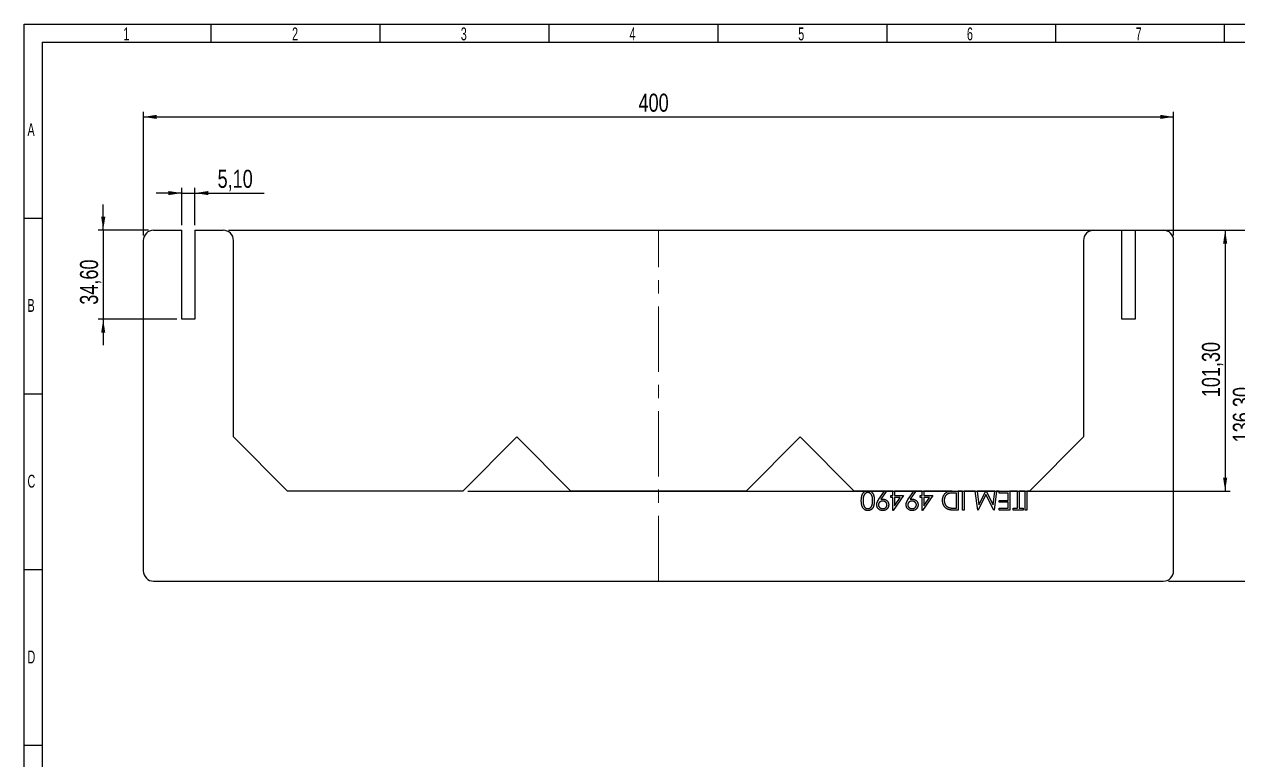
# Model space of a CAD drawing. Header units: millimetres. Extents: x 10 to 411, y 8 to 288.
# Drawn here: x 9.7 to 245.3, y 145.7 to 288.5 of the extents above; entities that cross this region are included whole.
import ezdxf

# ---------------------------------------------------------------- set-up
doc = ezdxf.new("R2010")
doc.units = ezdxf.units.MM
doc.linetypes.add('CENTERX2', pattern=[20.32, 12.7, -2.54, 2.54, -2.54])
doc.layers.add('DIMENSIONS', color=124, linetype='Continuous')
doc.layers.add('SLD-0', color=179, linetype='Continuous')
doc.styles.add('SLDTEXTSTYLE1', font='TXT', dxfattribs={"width": 0.75})
doc.styles.add('SLDTEXTSTYLE2', font='TXT', dxfattribs={"width": 0.623711})
doc.dimstyles.new('SLDDIMSTYLE0', dxfattribs={"dimtxt": 3.5, "dimasz": 2.6, "dimexe": 0, "dimexo": 0.0625, "dimgap": 0.875, "dimtad": 1, "dimlfac": 2, "dimrnd": 1e-09, "dimzin": 12, "dimdsep": 46, "dimtxsty": 'SLDTEXTSTYLE1', "dimsah": 1, "dimcen": 0.09, "dimadec": 0, "dimazin": 3, "dimtfac": 1, "dimtofl": 0, "dimtmove": 0, "dimatfit": 3, "dimfxl": 1, "dimfrac": 2, "dimtolj": 1, "dimtzin": 12, "dimarcsym": 0})
doc.dimstyles.new('SLDDIMSTYLE1', dxfattribs={"dimtxt": 3.5, "dimasz": 2.6, "dimexe": 0, "dimexo": 0.0625, "dimgap": 0.875, "dimtad": 1, "dimlfac": 2, "dimrnd": 1e-09, "dimzin": 12, "dimdsep": 46, "dimtxsty": 'SLDTEXTSTYLE1', "dimsah": 1, "dimcen": 0.09, "dimadec": 0, "dimazin": 3, "dimtfac": 1, "dimtmove": 0, "dimatfit": 0, "dimfxl": 1, "dimfrac": 2, "dimtolj": 1, "dimtzin": 12, "dimarcsym": 0})

# ---------------------------------------------------------------- blocks, each defined once
blk = doc.blocks.new('_D')
at = {"layer": 'DIMENSIONS'}
for p, q in [((32.85, 247.51), (32.85, 271.51)), ((232.85, 247.51), (232.85, 271.51)), ((32.85, 270.51), (232.85, 270.51))]:
    blk.add_line(p, q, dxfattribs=at)
for points in [[(32.85, 270.51), (35.45, 270.11), (35.45, 270.91)], [(232.85, 270.51), (230.25, 270.91), (230.25, 270.11)]]:
    blk.add_solid(points, dxfattribs=at)
at = {"layer": 'DIMENSIONS', "insert": (128.97, 275.02), "char_height": 3.5, "attachment_point": 1, "style": 'SLDTEXTSTYLE1'}
blk.add_mtext('400', dxfattribs=at)
blk = doc.blocks.new('_D_1')
at = {"layer": 'DIMENSIONS'}
for p, q in [((25.06, 248.51), (25.06, 253.51)), ((33.85, 248.51), (24.06, 248.51)), ((25.06, 248.51), (25.06, 231.21)), ((39.32, 231.21), (24.06, 231.21)), ((25.06, 231.21), (25.06, 226.21))]:
    blk.add_line(p, q, dxfattribs=at)
for points in [[(25.06, 248.51), (25.46, 251.11), (24.66, 251.11)], [(25.06, 231.21), (24.66, 228.61), (25.46, 228.61)]]:
    blk.add_solid(points, dxfattribs=at)
at = {"layer": 'DIMENSIONS', "insert": (20.55, 234.04), "char_height": 3.5, "attachment_point": 1, "rotation": 90, "style": 'SLDTEXTSTYLE1'}
blk.add_mtext('34,60', dxfattribs=at)
blk = doc.blocks.new('_D_2')
at = {"layer": 'DIMENSIONS'}
for p, q in [((49.35, 248.51), (243.85, 248.51)), ((242.85, 248.51), (242.85, 197.86)), ((95.85, 197.86), (243.85, 197.86))]:
    blk.add_line(p, q, dxfattribs=at)
for points in [[(242.85, 248.51), (242.45, 245.91), (243.25, 245.91)], [(242.85, 197.86), (243.25, 200.46), (242.45, 200.46)]]:
    blk.add_solid(points, dxfattribs=at)
at = {"layer": 'DIMENSIONS', "insert": (238.34, 216.08), "char_height": 3.5, "attachment_point": 1, "rotation": 90, "style": 'SLDTEXTSTYLE1'}
blk.add_mtext('101,30', dxfattribs=at)
blk = doc.blocks.new('_D_3')
at = {"layer": 'DIMENSIONS'}
for p, q in [((40.32, 255.72), (35.32, 255.72)), ((40.32, 249.51), (40.32, 256.72)), ((40.32, 255.72), (42.87, 255.72)), ((42.87, 249.51), (42.87, 256.72)), ((42.87, 255.72), (56.31, 255.72))]:
    blk.add_line(p, q, dxfattribs=at)
for points in [[(40.32, 255.72), (37.72, 256.12), (37.72, 255.32)], [(42.87, 255.72), (45.47, 255.32), (45.47, 256.12)]]:
    blk.add_solid(points, dxfattribs=at)
at = {"layer": 'DIMENSIONS', "insert": (47.26, 260.24), "char_height": 3.5, "attachment_point": 1, "style": 'SLDTEXTSTYLE1'}
blk.add_mtext('5,10', dxfattribs=at)
blk = doc.blocks.new('_D_4')
at = {"layer": 'DIMENSIONS'}
for p, q in [((223.82, 248.51), (249.85, 248.51)), ((248.85, 248.51), (248.85, 180.36)), ((231.85, 180.36), (249.85, 180.36))]:
    blk.add_line(p, q, dxfattribs=at)
for points in [[(248.85, 248.51), (248.45, 245.91), (249.25, 245.91)], [(248.85, 180.36), (249.25, 182.96), (248.45, 182.96)]]:
    blk.add_solid(points, dxfattribs=at)
at = {"layer": 'DIMENSIONS', "insert": (244.34, 207.33), "char_height": 3.5, "attachment_point": 1, "rotation": 90, "style": 'SLDTEXTSTYLE1'}
blk.add_mtext('136,30', dxfattribs=at)

msp = doc.modelspace()

# ---------------------------------------------------------------- linework, layer by layer
at = {"color": 7, "linetype": 'Continuous', "lineweight": 25}
for p, q in [((34.8477, 248.5119), (40.3227, 248.5119)), ((40.3227, 231.2119), (40.3227, 248.5119)), ((42.8727, 248.5119), (42.8727, 231.2119)), ((42.8727, 248.5119), (48.3477, 248.5119)), ((217.3477, 248.5119), (222.8227, 248.5119)), ((222.8227, 231.2119), (222.8227, 248.5119)), ((225.3727, 248.5119), (225.3727, 231.2119)), ((225.3727, 248.5119), (230.8477, 248.5119)), ((32.8477, 246.5119), (32.8477, 182.3619)), ((50.3477, 208.3619), (50.3477, 246.5119)), ((215.3477, 246.5119), (215.3477, 208.3619)), ((232.8477, 182.3619), (232.8477, 246.5119)), ((42.8727, 231.2119), (40.3227, 231.2119)), ((225.3727, 231.2119), (222.8227, 231.2119)), ((60.8477, 197.8619), (50.3477, 208.3619)), ((105.3477, 208.3619), (94.8477, 197.8619)), ((115.8477, 197.8619), (105.3477, 208.3619)), ((160.3477, 208.3619), (149.8477, 197.8619)), ((170.8477, 197.8619), (160.3477, 208.3619)), ((215.3477, 208.3619), (204.8477, 197.8619)), ((94.8477, 197.8619), (60.8477, 197.8619)), ((149.8477, 197.8619), (115.8477, 197.8619)), ((173.0489, 197.8619), (170.8477, 197.8619)), ((173.9506, 197.8619), (173.0489, 197.8619)), ((176.7165, 197.8619), (173.9506, 197.8619)), ((175.641, 196.2888), (176.7165, 197.8619)), ((177.0471, 197.7721), (176.0172, 196.2666)), ((176.918, 197.8619), (176.7165, 197.8619)), ((178.3486, 197.8619), (176.918, 197.8619)), ((176.918, 197.8619), (177.0471, 197.7721)), ((177.9212, 197.0071), (178.3486, 197.0071)), ((177.9212, 196.6272), (177.9212, 197.0071)), ((178.3486, 196.6272), (177.9212, 196.6272)), ((178.3486, 197.0071), (178.3486, 197.8619)), ((178.3486, 197.8619), (178.6811, 197.8619)), ((178.3486, 194.0628), (178.3486, 196.6272)), ((180.4382, 197.0071), (178.4162, 194.0628)), ((182.4153, 197.8619), (178.6811, 197.8619)), ((178.6811, 197.8619), (178.6811, 197.0071)), ((178.6811, 197.0071), (180.4382, 197.0071)), ((178.6811, 196.6272), (178.6811, 195.0185)), ((178.6811, 195.0185), (179.7852, 196.6272)), ((179.7852, 196.6272), (178.6811, 196.6272)), ((181.3397, 196.2888), (182.4153, 197.8619)), ((182.7458, 197.7721), (181.7159, 196.2666)), ((182.6168, 197.8619), (182.4153, 197.8619)), ((184.0473, 197.8619), (182.6168, 197.8619)), ((182.6168, 197.8619), (182.7458, 197.7721)), ((183.6199, 197.0071), (184.0473, 197.0071)), ((183.6199, 196.6272), (183.6199, 197.0071)), ((184.0473, 196.6272), (183.6199, 196.6272)), ((184.0473, 197.0071), (184.0473, 197.8619)), ((184.0473, 197.8619), (184.3798, 197.8619)), ((184.0473, 194.0628), (184.0473, 196.6272)), ((186.1369, 197.0071), (184.1149, 194.0628)), ((184.3798, 197.8619), (184.3798, 197.0071)), ((189.8804, 197.8619), (184.3798, 197.8619)), ((184.3798, 197.0071), (186.1369, 197.0071)), ((184.3798, 196.6272), (184.3798, 195.0185)), ((185.4839, 196.6272), (184.3798, 196.6272)), ((184.3798, 195.0185), (185.4839, 196.6272)), ((189.8804, 197.8619), (191.0283, 197.8619)), ((190.6958, 197.482), (190.2707, 197.482)), ((190.6958, 194.5376), (190.6958, 197.482)), ((191.0283, 197.8619), (191.0283, 194.1577)), ((191.8356, 197.8619), (191.0283, 197.8619)), ((191.8356, 194.1577), (191.8356, 197.8619)), ((191.8356, 197.8619), (192.168, 197.8619)), ((192.168, 197.8619), (192.168, 194.1577)), ((194.3525, 197.8619), (192.168, 197.8619)), ((194.8445, 194.1577), (194.3525, 197.8619)), ((194.3525, 197.8619), (194.6864, 197.8619)), ((194.6864, 197.8619), (195.0411, 195.1966)), ((196.3782, 197.8619), (194.6864, 197.8619)), ((196.4183, 197.197), (194.8927, 194.1577)), ((195.0411, 195.1966), (196.3782, 197.8619)), ((196.3782, 197.8619), (196.4532, 197.8619)), ((197.9476, 194.1577), (196.4183, 197.197)), ((198.1494, 197.8619), (196.4532, 197.8619)), ((196.4532, 197.8619), (197.7955, 195.1906)), ((197.7955, 195.1906), (198.1494, 197.8619)), ((198.4841, 197.8619), (197.9951, 194.1577)), ((198.1494, 197.8619), (198.4841, 197.8619)), ((198.959, 197.8619), (198.4841, 197.8619)), ((198.959, 197.482), (198.959, 197.8619)), ((198.959, 197.8619), (201.0485, 197.8619)), ((200.7161, 197.482), (198.959, 197.482)), ((198.959, 196.0573), (200.7161, 196.0573)), ((198.959, 195.6774), (198.959, 196.0573)), ((200.7161, 195.6774), (198.959, 195.6774)), ((200.7161, 196.0573), (200.7161, 197.482)), ((200.7161, 194.5376), (200.7161, 195.6774)), ((201.0485, 197.8619), (201.0485, 194.1577)), ((202.5207, 197.8619), (201.0485, 197.8619)), ((202.5207, 194.5376), (202.5207, 197.8619)), ((202.5207, 197.8619), (202.8531, 197.8619)), ((202.8531, 197.8619), (202.8531, 194.5376)), ((204.0403, 197.8619), (202.8531, 197.8619)), ((204.0403, 194.1577), (204.0403, 197.8619)), ((204.0403, 197.8619), (204.3728, 197.8619)), ((204.3728, 197.8619), (204.3728, 194.1577)), ((204.8477, 197.8619), (204.3728, 197.8619)), ((178.4162, 194.0628), (178.3486, 194.0628)), ((184.1149, 194.0628), (184.0473, 194.0628)), ((191.0283, 194.1577), (190.2803, 194.1577)), ((190.4354, 194.5376), (190.6958, 194.5376)), ((192.168, 194.1577), (191.8356, 194.1577)), ((194.8927, 194.1577), (194.8445, 194.1577)), ((197.9951, 194.1577), (197.9476, 194.1577)), ((198.959, 194.5376), (200.7161, 194.5376)), ((198.959, 194.1577), (198.959, 194.5376)), ((201.0485, 194.1577), (198.959, 194.1577)), ((201.7134, 194.5376), (202.5207, 194.5376)), ((201.7134, 194.1577), (201.7134, 194.5376)), ((203.6604, 194.1577), (201.7134, 194.1577)), ((202.8531, 194.5376), (203.6604, 194.5376)), ((203.6604, 194.5376), (203.6604, 194.1577)), ((204.3728, 194.1577), (204.0403, 194.1577)), ((34.8477, 180.3619), (230.8477, 180.3619))]:
    msp.add_line(p, q, dxfattribs=at)
for centre, start, end in [((34.8477, 246.5119), 90, 180), ((48.3477, 246.5119), 0, 90), ((217.3477, 246.5119), 90, 180), ((230.8477, 246.5119), 0, 90), ((34.8477, 182.3619), 180, 270), ((230.8477, 182.3619), 270, 0)]:
    msp.add_arc(centre, 2, start, end, dxfattribs=at)
for points, knots in [([(172.2225, 196.0113), (172.2232, 196.0679), (172.2246, 196.1786), (172.2314, 196.34), (172.2453, 196.4924), (172.2622, 196.6359), (172.2866, 196.7704), (172.3138, 196.8966), (172.3484, 197.0133), (172.3868, 197.1218), (172.4311, 197.2221), (172.4784, 197.3162), (172.5306, 197.4037), (172.5857, 197.4855), (172.6457, 197.56), (172.7089, 197.6288), (172.7763, 197.6912), (172.8479, 197.7467), (172.9217, 197.7967), (172.9895, 197.8338), (173.0322, 197.8544), (173.0489, 197.8619)], [0, 0, 0, 0, 0.065059634, 0.127049804, 0.185506124, 0.240751935, 0.292964118, 0.342446011, 0.388918242, 0.43267545, 0.474525867, 0.51466987, 0.55364305, 0.591461438, 0.627838851, 0.663418981, 0.698597706, 0.733202915, 0.767395276, 0.800834807, 0.821858786, 0.821858786, 0.821858786, 0.821858786]), ([(173.501, 194.0628), (173.4715, 194.0632), (173.4129, 194.064), (173.3265, 194.0754), (173.2416, 194.0902), (173.1595, 194.1139), (173.0787, 194.1423), (173.0011, 194.1797), (172.924, 194.2204), (172.8509, 194.27), (172.7797, 194.3249), (172.7129, 194.3872), (172.6489, 194.4552), (172.59, 194.5304), (172.5338, 194.6116), (172.4824, 194.6996), (172.4347, 194.7942), (172.3898, 194.8948), (172.3505, 195.0043), (172.3156, 195.1218), (172.287, 195.2486), (172.2633, 195.3838), (172.2449, 195.5282), (172.2316, 195.6814), (172.2245, 195.8435), (172.2232, 195.9544), (172.2225, 196.0113)], [0, 0, 0, 0, 0.03378794, 0.06722611, 0.09984138, 0.13254541, 0.1651298, 0.19801064, 0.23127981, 0.26504391, 0.29921576, 0.33435884, 0.36969501, 0.40625758, 0.44380352, 0.48298153, 0.52308485, 0.56526678, 0.60934288, 0.65639259, 0.70588702, 0.75832575, 0.81383275, 0.87279522, 0.93472257, 1, 1, 1, 1]), ([(172.6952, 196.9411), (172.684, 196.908), (172.6613, 196.8409), (172.6321, 196.7368), (172.6091, 196.6276), (172.5884, 196.5139), (172.5743, 196.3949), (172.5629, 196.2709), (172.5562, 196.142), (172.5554, 196.0543), (172.5549, 196.0098)], [0, 0, 0, 0, 0.11058834, 0.22454175, 0.34250349, 0.4643241, 0.59075603, 0.72222748, 0.85884284, 1, 1, 1, 1]), ([(172.5549, 196.0098), (172.5554, 195.9653), (172.5563, 195.8782), (172.5623, 195.7507), (172.5719, 195.6295), (172.5849, 195.5143), (172.6028, 195.4054), (172.6242, 195.3026), (172.6494, 195.206), (172.6782, 195.1153), (172.7107, 195.0308), (172.7467, 194.9524), (172.785, 194.8796), (172.8266, 194.8126), (172.871, 194.7511), (172.9198, 194.6966), (172.9697, 194.6462), (173.0408, 194.5897), (173.1331, 194.5317), (173.2487, 194.4798), (173.3683, 194.4491), (173.4494, 194.4448), (173.4899, 194.4427)], [0, 0, 0, 0, 0.06567642, 0.128493, 0.18814721, 0.24507407, 0.29941241, 0.35085696, 0.39987856, 0.44660522, 0.49118476, 0.53330351, 0.57377697, 0.61244771, 0.64951584, 0.68544813, 0.72027443, 0.75400385, 0.81908686, 0.88050216, 0.94031568, 1, 1, 1, 1]), ([(173.4899, 197.577), (173.4489, 197.5752), (173.367, 197.5716), (173.2469, 197.5405), (173.1311, 197.4898), (173.0398, 197.432), (172.9705, 197.3766), (172.9209, 197.3294), (172.8753, 197.2765), (172.8321, 197.2195), (172.7924, 197.1571), (172.7564, 197.0899), (172.7235, 197.0175), (172.7048, 196.9669), (172.6952, 196.9411)], [0, 0, 0, 0, 0.11280179, 0.22520344, 0.3396628, 0.45973103, 0.52178443, 0.58396867, 0.64821036, 0.71391049, 0.781027, 0.85146622, 0.92405851, 1, 1, 1, 1]), ([(174.407, 196.0098), (174.4069, 196.0593), (174.4066, 196.1553), (174.4003, 196.2946), (174.3914, 196.4247), (174.3803, 196.5457), (174.3636, 196.657), (174.3447, 196.7591), (174.322, 196.8519), (174.295, 196.9361), (174.2642, 197.013), (174.2307, 197.0846), (174.1944, 197.1517), (174.1545, 197.2141), (174.1104, 197.2716), (174.0631, 197.3242), (174.0123, 197.3719), (173.9419, 197.4285), (173.8496, 197.4877), (173.7326, 197.5386), (173.6123, 197.5708), (173.5306, 197.5749), (173.4899, 197.577)], [0, 0, 0, 0, 0.07295967, 0.1416004, 0.20558682, 0.26533175, 0.32063415, 0.37150104, 0.41847984, 0.46139387, 0.50183349, 0.54050878, 0.5778894, 0.61431631, 0.64970186, 0.68457034, 0.71863385, 0.75235974, 0.81763093, 0.87970789, 0.93995848, 1, 1, 1, 1]), ([(173.4899, 194.4427), (173.5309, 194.4448), (173.6129, 194.4491), (173.7338, 194.4797), (173.8501, 194.5314), (173.9422, 194.5898), (174.0122, 194.646), (174.0621, 194.6939), (174.1091, 194.7461), (174.153, 194.8033), (174.1927, 194.8656), (174.2295, 194.9322), (174.2627, 195.0037), (174.2936, 195.0805), (174.3203, 195.1649), (174.3443, 195.2577), (174.3628, 195.3605), (174.3793, 195.4723), (174.3917, 195.5934), (174.4002, 195.7238), (174.4067, 195.8636), (174.4069, 195.9601), (174.407, 196.0098)], [0, 0, 0, 0, 0.06038899, 0.120888, 0.1826144, 0.24736498, 0.28108194, 0.3148718, 0.349216, 0.38459218, 0.42100945, 0.45806029, 0.49672534, 0.53715426, 0.58005692, 0.6271124, 0.67832415, 0.73397276, 0.79373859, 0.85770807, 0.92669498, 1, 1, 1, 1]), ([(174.7394, 196.0113), (174.7391, 195.9519), (174.7384, 195.8366), (174.7309, 195.6686), (174.7185, 195.5109), (174.7014, 195.3636), (174.6806, 195.2267), (174.6528, 195.1005), (174.6213, 194.9845), (174.5847, 194.8782), (174.5435, 194.7802), (174.4985, 194.6888), (174.4482, 194.6039), (174.3953, 194.5245), (174.3378, 194.4512), (174.2761, 194.3844), (174.2106, 194.3231), (174.141, 194.2683), (174.0681, 194.2205), (173.9939, 194.1772), (173.9164, 194.1429), (173.8374, 194.1137), (173.7563, 194.0905), (173.6732, 194.0743), (173.5878, 194.0642), (173.5302, 194.0632), (173.501, 194.0628)], [0, 0, 0, 0, 0.06859388, 0.13324459, 0.19431047, 0.25127649, 0.30451012, 0.35423105, 0.40047623, 0.44340593, 0.4840096, 0.5232466, 0.56103626, 0.59789373, 0.63351159, 0.66850019, 0.70287532, 0.73706463, 0.77067208, 0.80356722, 0.8361831, 0.86846168, 0.90084762, 0.93346725, 0.96625794, 1, 1, 1, 1]), ([(173.9506, 197.8619), (173.9644, 197.8555), (174.0034, 197.8363), (174.0665, 197.801), (174.1388, 197.7536), (174.2076, 197.6992), (174.2733, 197.6392), (174.3343, 197.5718), (174.3913, 197.4982), (174.4447, 197.4186), (174.4948, 197.3331), (174.5396, 197.2407), (174.5818, 197.1422), (174.619, 197.0351), (174.6515, 196.9187), (174.6789, 196.7921), (174.7007, 196.6553), (174.7186, 196.5085), (174.7309, 196.3516), (174.7384, 196.1848), (174.7391, 196.0702), (174.7394, 196.0113)], [0.178568168, 0.178568168, 0.178568168, 0.178568168, 0.196131023, 0.228932781, 0.262192061, 0.296028766, 0.330258969, 0.365104594, 0.400999259, 0.437909837, 0.476000968, 0.515551117, 0.556588259, 0.599944081, 0.646608288, 0.696400862, 0.749756516, 0.806838353, 0.867421666, 0.931879629, 1, 1, 1, 1]), ([(175.2143, 195.201), (175.2156, 195.2399), (175.2181, 195.3188), (175.2359, 195.4383), (175.2652, 195.5603), (175.2987, 195.6638), (175.3335, 195.7487), (175.3626, 195.817), (175.3981, 195.8878), (175.4384, 195.9616), (175.4817, 196.0395), (175.5304, 196.12), (175.5837, 196.2036), (175.6216, 196.26), (175.641, 196.2888)], [0, 0, 0, 0, 0.09831201, 0.19940132, 0.30482373, 0.41537453, 0.47402035, 0.53675813, 0.60304249, 0.67411601, 0.74943729, 0.8282674, 0.91206128, 1, 1, 1, 1]), ([(176.3452, 195.9148), (176.3157, 195.914), (176.2584, 195.9125), (176.1744, 195.903), (176.0951, 195.886), (176.0201, 195.862), (175.9494, 195.8316), (175.8831, 195.7945), (175.8217, 195.75), (175.7651, 195.7), (175.7138, 195.6452), (175.6695, 195.5865), (175.6311, 195.5257), (175.6005, 195.4615), (175.5759, 195.3951), (175.5587, 195.3254), (175.5492, 195.253), (175.5476, 195.2038), (175.5468, 195.1788)], [0, 0, 0, 0, 0.07273292, 0.14158627, 0.20841961, 0.27253624, 0.33572134, 0.39805975, 0.45974872, 0.52248071, 0.58426632, 0.64484512, 0.70381436, 0.76144353, 0.81998116, 0.87848375, 0.93824759, 1, 1, 1, 1]), ([(176.0172, 196.2666), (176.0829, 196.275), (176.2122, 196.2915), (176.3426, 196.2937), (176.4068, 196.2948)], [0, 0, 0, 0, 0.50799251, 1, 1, 1, 1]), ([(177.2089, 195.1788), (177.2082, 195.2038), (177.207, 195.2531), (177.1948, 195.3257), (177.1743, 195.3952), (177.1472, 195.4622), (177.1109, 195.526), (177.0667, 195.5868), (177.0157, 195.6458), (176.9562, 195.6999), (176.8923, 195.7503), (176.8237, 195.7943), (176.7518, 195.8311), (176.6769, 195.8621), (176.5986, 195.8857), (176.517, 195.9029), (176.432, 195.9124), (176.3744, 195.914), (176.3452, 195.9148)], [0, 0, 0, 0, 0.05955456, 0.11745249, 0.17448431, 0.23179217, 0.2892813, 0.34877468, 0.41054757, 0.4747272, 0.53975775, 0.60412355, 0.66839229, 0.73204283, 0.79668823, 0.86287125, 0.93044415, 1, 1, 1, 1]), ([(176.4068, 196.2948), (176.4456, 196.2938), (176.522, 196.2918), (176.6342, 196.2763), (176.7422, 196.2523), (176.8456, 196.2172), (176.9442, 196.1723), (177.0384, 196.1177), (177.1281, 196.0531), (177.2123, 195.9792), (177.2888, 195.8981), (177.357, 195.8122), (177.4134, 195.7207), (177.4611, 195.6255), (177.4963, 195.5245), (177.5225, 195.4195), (177.5384, 195.3098), (177.5403, 195.2352), (177.5413, 195.1973)], [0, 0, 0, 0, 0.06629268, 0.13012673, 0.19285572, 0.25475088, 0.31591438, 0.3773406, 0.44020561, 0.50417332, 0.56802967, 0.63022166, 0.69085337, 0.75103291, 0.81147209, 0.87275476, 0.93539291, 1, 1, 1, 1]), ([(180.913, 195.201), (180.9143, 195.2399), (180.9168, 195.3188), (180.9346, 195.4383), (180.9639, 195.5603), (180.9974, 195.6638), (181.0322, 195.7487), (181.0613, 195.817), (181.0968, 195.8878), (181.1371, 195.9616), (181.1804, 196.0395), (181.2291, 196.12), (181.2824, 196.2036), (181.3203, 196.26), (181.3397, 196.2888)], [0, 0, 0, 0, 0.09831201, 0.19940132, 0.30482373, 0.41537453, 0.47402035, 0.53675813, 0.60304249, 0.67411601, 0.74943729, 0.8282674, 0.91206128, 1, 1, 1, 1]), ([(182.0439, 195.9148), (182.0144, 195.914), (181.9571, 195.9125), (181.8731, 195.903), (181.7938, 195.886), (181.7188, 195.862), (181.6481, 195.8316), (181.5818, 195.7945), (181.5204, 195.75), (181.4638, 195.7), (181.4125, 195.6452), (181.3682, 195.5865), (181.3299, 195.5257), (181.2993, 195.4615), (181.2746, 195.3951), (181.2574, 195.3254), (181.2479, 195.253), (181.2463, 195.2038), (181.2455, 195.1788)], [0, 0, 0, 0, 0.07273292, 0.14158627, 0.20841961, 0.27253624, 0.33572134, 0.39805975, 0.45974872, 0.52248071, 0.58426632, 0.64484512, 0.70381436, 0.76144353, 0.81998116, 0.87848375, 0.93824759, 1, 1, 1, 1]), ([(181.7159, 196.2666), (181.7816, 196.275), (181.911, 196.2915), (182.0413, 196.2937), (182.1055, 196.2948)], [0, 0, 0, 0, 0.50799251, 1, 1, 1, 1]), ([(182.9076, 195.1788), (182.907, 195.2038), (182.9057, 195.2531), (182.8935, 195.3257), (182.8731, 195.3952), (182.846, 195.4622), (182.8096, 195.526), (182.7654, 195.5868), (182.7144, 195.6458), (182.6549, 195.6999), (182.591, 195.7503), (182.5224, 195.7943), (182.4505, 195.8311), (182.3756, 195.8621), (182.2973, 195.8857), (182.2157, 195.9029), (182.1307, 195.9124), (182.0731, 195.914), (182.0439, 195.9148)], [0, 0, 0, 0, 0.05955456, 0.11745249, 0.17448431, 0.23179217, 0.2892813, 0.34877468, 0.41054757, 0.4747272, 0.53975775, 0.60412355, 0.66839229, 0.73204283, 0.79668823, 0.86287125, 0.93044415, 1, 1, 1, 1]), ([(182.1055, 196.2948), (182.1444, 196.2938), (182.2207, 196.2918), (182.3329, 196.2763), (182.4409, 196.2523), (182.5443, 196.2172), (182.6429, 196.1723), (182.7371, 196.1177), (182.8269, 196.0531), (182.911, 195.9792), (182.9875, 195.8981), (183.0558, 195.8122), (183.1121, 195.7207), (183.1598, 195.6255), (183.195, 195.5245), (183.2212, 195.4195), (183.2371, 195.3098), (183.2391, 195.2352), (183.24, 195.1973)], [0, 0, 0, 0, 0.06629268, 0.13012673, 0.19285572, 0.25475088, 0.31591438, 0.3773406, 0.44020561, 0.50417332, 0.56802967, 0.63022166, 0.69085337, 0.75103291, 0.81147209, 0.87275476, 0.93539291, 1, 1, 1, 1]), ([(187.989, 196.0566), (187.9896, 196.1023), (187.9909, 196.1926), (188.0027, 196.3255), (188.0199, 196.4546), (188.0463, 196.5791), (188.0787, 196.6999), (188.1188, 196.8164), (188.1663, 196.9288), (188.2214, 197.0361), (188.2817, 197.1381), (188.3474, 197.2331), (188.4163, 197.3223), (188.4908, 197.4035), (188.5686, 197.4793), (188.6521, 197.5464), (188.739, 197.6079), (188.8316, 197.6619), (188.9309, 197.7099), (189.0393, 197.7504), (189.1565, 197.7853), (189.2833, 197.8131), (189.4193, 197.8355), (189.5647, 197.8504), (189.7195, 197.8606), (189.8257, 197.8614), (189.8804, 197.8619)], [0, 0, 0, 0, 0.046078933, 0.090803351, 0.13429017, 0.177017662, 0.218814422, 0.260152581, 0.300986781, 0.341519268, 0.381487275, 0.420162494, 0.457766557, 0.494780748, 0.531055647, 0.566986261, 0.602559674, 0.638045847, 0.674795303, 0.713407958, 0.754451131, 0.79782304, 0.843995382, 0.893075631, 0.944965437, 1, 1, 1, 1]), ([(189.105, 194.2913), (189.0621, 194.3076), (188.9773, 194.3399), (188.8567, 194.4009), (188.7428, 194.4697), (188.6365, 194.5479), (188.5375, 194.6346), (188.4446, 194.7289), (188.3605, 194.8335), (188.2823, 194.9451), (188.2138, 195.0646), (188.1534, 195.1898), (188.1018, 195.3203), (188.0616, 195.4571), (188.0283, 195.5989), (188.006, 195.7468), (187.9912, 195.8999), (187.9897, 196.0038), (187.989, 196.0566)], [0, 0, 0, 0, 0.06154353, 0.12169145, 0.18115062, 0.24006571, 0.29867208, 0.35761618, 0.4175722, 0.47864895, 0.54039374, 0.60233023, 0.66510855, 0.72856566, 0.79365537, 0.86053753, 0.92923762, 1, 1, 1, 1]), ([(189.2118, 197.3877), (189.178, 197.3758), (189.1112, 197.3523), (189.015, 197.3094), (188.9253, 197.2586), (188.8405, 197.2018), (188.7611, 197.1381), (188.6877, 197.0673), (188.6195, 196.9903), (188.5576, 196.9068), (188.5017, 196.8177), (188.4534, 196.723), (188.4126, 196.6234), (188.3792, 196.5192), (188.3531, 196.4103), (188.3348, 196.2965), (188.3234, 196.1777), (188.3221, 196.0969), (188.3214, 196.0558)], [0, 0, 0, 0, 0.06240129, 0.12331213, 0.18308578, 0.24173182, 0.30085031, 0.35993899, 0.41912803, 0.47976421, 0.54070549, 0.60214534, 0.66452434, 0.72785344, 0.79250989, 0.85927327, 0.92847954, 1, 1, 1, 1]), ([(188.3214, 196.0558), (188.3219, 196.0125), (188.323, 195.9274), (188.3364, 195.8025), (188.356, 195.6824), (188.3843, 195.567), (188.4208, 195.4565), (188.4644, 195.3502), (188.5174, 195.2495), (188.5774, 195.1536), (188.6448, 195.0638), (188.7192, 194.9813), (188.7999, 194.9059), (188.8865, 194.8374), (188.9803, 194.7772), (189.0795, 194.7236), (189.1857, 194.678), (189.2596, 194.6538), (189.2971, 194.6415)], [0, 0, 0, 0, 0.07014206, 0.13779469, 0.20319983, 0.26713933, 0.3299811, 0.39158851, 0.45305506, 0.51408261, 0.57474081, 0.63459852, 0.69384165, 0.75347367, 0.81315009, 0.87409605, 0.93601533, 1, 1, 1, 1]), ([(190.2707, 197.482), (190.2096, 197.4817), (190.0921, 197.4812), (189.9231, 197.4768), (189.7687, 197.4695), (189.6289, 197.4594), (189.5037, 197.446), (189.3929, 197.4311), (189.2968, 197.4124), (189.2387, 197.3955), (189.2118, 197.3877)], [0, 0, 0, 0, 0.17190066, 0.33062793, 0.47554884, 0.60674619, 0.7250238, 0.82974239, 0.92132282, 1, 1, 1, 1]), ([(176.3622, 194.0628), (176.3109, 194.0647), (176.2095, 194.0685), (176.0602, 194.0967), (175.9171, 194.1436), (175.7812, 194.2089), (175.6561, 194.2912), (175.5431, 194.3884), (175.4457, 194.5016), (175.3626, 194.6274), (175.2972, 194.7634), (175.2492, 194.9051), (175.2199, 195.0517), (175.2162, 195.1509), (175.2143, 195.201)], [0, 0, 0, 0, 0.08552585, 0.16899103, 0.25231653, 0.33604917, 0.41942466, 0.50127499, 0.583707, 0.66765361, 0.7519368, 0.8346098, 0.91653177, 1, 1, 1, 1]), ([(175.5468, 195.1788), (175.5475, 195.1537), (175.5489, 195.1044), (175.5601, 195.0319), (175.5797, 194.9623), (175.6064, 194.8953), (175.6408, 194.8312), (175.6827, 194.77), (175.7323, 194.7117), (175.7887, 194.6569), (175.8507, 194.6065), (175.9169, 194.5628), (175.986, 194.5252), (176.0587, 194.4958), (176.134, 194.4717), (176.2127, 194.4546), (176.295, 194.4451), (176.3508, 194.4435), (176.3793, 194.4427)], [0, 0, 0, 0, 0.06073771, 0.11969112, 0.17769138, 0.23591203, 0.29449096, 0.35413184, 0.41550179, 0.48006301, 0.54497531, 0.60911045, 0.67253005, 0.73555021, 0.7991856, 0.86433366, 0.93086253, 1, 1, 1, 1]), ([(177.5413, 195.1973), (177.5395, 195.1455), (177.5359, 195.0438), (177.5069, 194.8951), (177.459, 194.7545), (177.3931, 194.622), (177.3087, 194.5008), (177.2083, 194.3911), (177.0913, 194.2951), (176.9607, 194.2127), (176.8198, 194.1459), (176.6716, 194.0985), (176.5185, 194.0682), (176.4146, 194.0646), (176.3622, 194.0628)], [0, 0, 0, 0, 0.085250921, 0.167330264, 0.248180768, 0.329200218, 0.409946107, 0.490624231, 0.573035074, 0.65830835, 0.744266921, 0.828981514, 0.91393641, 1, 1, 1, 1]), ([(176.3793, 194.4427), (176.4075, 194.4435), (176.4629, 194.4451), (176.5444, 194.4546), (176.6226, 194.4718), (176.6977, 194.4958), (176.7702, 194.5251), (176.8387, 194.5628), (176.9043, 194.6068), (176.9662, 194.6568), (177.0226, 194.712), (177.073, 194.7698), (177.1148, 194.8312), (177.1492, 194.8953), (177.1759, 194.9623), (177.1956, 195.0319), (177.2068, 195.1044), (177.2082, 195.1537), (177.2089, 195.1788)], [0, 0, 0, 0, 0.0687038, 0.13479629, 0.19951424, 0.26330412, 0.32647727, 0.38952118, 0.45331105, 0.51838093, 0.58309889, 0.64500845, 0.70479411, 0.76351525, 0.82187725, 0.88001831, 0.93911484, 1, 1, 1, 1]), ([(182.061, 194.0628), (182.0096, 194.0647), (181.9082, 194.0685), (181.7589, 194.0967), (181.6158, 194.1436), (181.48, 194.2089), (181.3549, 194.2912), (181.2419, 194.3884), (181.1444, 194.5016), (181.0614, 194.6274), (180.9959, 194.7634), (180.9479, 194.9051), (180.9186, 195.0517), (180.9149, 195.1509), (180.913, 195.201)], [0, 0, 0, 0, 0.08552585, 0.16899103, 0.25231653, 0.33604917, 0.41942466, 0.50127499, 0.583707, 0.66765361, 0.7519368, 0.8346098, 0.91653177, 1, 1, 1, 1]), ([(181.2455, 195.1788), (181.2462, 195.1537), (181.2476, 195.1044), (181.2588, 195.0319), (181.2785, 194.9623), (181.3051, 194.8953), (181.3396, 194.8312), (181.3814, 194.77), (181.431, 194.7117), (181.4874, 194.6569), (181.5494, 194.6065), (181.6157, 194.5628), (181.6847, 194.5252), (181.7574, 194.4958), (181.8327, 194.4717), (181.9114, 194.4546), (181.9937, 194.4451), (182.0496, 194.4435), (182.078, 194.4427)], [0, 0, 0, 0, 0.06073771, 0.11969112, 0.17769138, 0.23591203, 0.29449096, 0.35413184, 0.41550179, 0.48006301, 0.54497531, 0.60911045, 0.67253005, 0.73555021, 0.7991856, 0.86433366, 0.93086253, 1, 1, 1, 1]), ([(183.24, 195.1973), (183.2382, 195.1455), (183.2346, 195.0438), (183.2056, 194.8951), (183.1577, 194.7545), (183.0919, 194.622), (183.0074, 194.5008), (182.907, 194.3911), (182.79, 194.2951), (182.6594, 194.2127), (182.5185, 194.1459), (182.3703, 194.0985), (182.2173, 194.0682), (182.1133, 194.0646), (182.061, 194.0628)], [0, 0, 0, 0, 0.085250921, 0.167330264, 0.248180768, 0.329200218, 0.409946107, 0.490624231, 0.573035074, 0.65830835, 0.744266921, 0.828981514, 0.91393641, 1, 1, 1, 1]), ([(182.078, 194.4427), (182.1062, 194.4435), (182.1616, 194.4451), (182.2432, 194.4546), (182.3214, 194.4718), (182.3964, 194.4958), (182.4689, 194.5251), (182.5375, 194.5628), (182.603, 194.6068), (182.665, 194.6568), (182.7213, 194.712), (182.7717, 194.7698), (182.8135, 194.8312), (182.8479, 194.8953), (182.8746, 194.9623), (182.8943, 195.0319), (182.9055, 195.1044), (182.9069, 195.1537), (182.9076, 195.1788)], [0, 0, 0, 0, 0.0687038, 0.13479629, 0.19951424, 0.26330412, 0.32647727, 0.38952118, 0.45331105, 0.51838093, 0.58309889, 0.64500845, 0.70479411, 0.76351525, 0.82187725, 0.88001831, 0.93911484, 1, 1, 1, 1]), ([(190.2803, 194.1577), (190.2153, 194.1582), (190.0896, 194.1591), (189.908, 194.1649), (189.7401, 194.1749), (189.5863, 194.1899), (189.446, 194.2079), (189.3197, 194.2307), (189.207, 194.2576), (189.1377, 194.2805), (189.105, 194.2913)], [0, 0, 0, 0, 0.16428963, 0.31740672, 0.45884478, 0.58874629, 0.70783058, 0.81576956, 0.91287968, 1, 1, 1, 1]), ([(189.2971, 194.6415), (189.3282, 194.6329), (189.3943, 194.6147), (189.502, 194.5948), (189.6233, 194.5772), (189.7587, 194.5623), (189.908, 194.5516), (190.0712, 194.5436), (190.2486, 194.5382), (190.3716, 194.5378), (190.4354, 194.5376)], [0, 0, 0, 0, 0.08431862, 0.17928451, 0.28658253, 0.40511148, 0.53559287, 0.67819021, 0.83297584, 1, 1, 1, 1])]:
    msp.add_open_spline(points, degree=3, knots=knots, dxfattribs=at)
at = {"layer": 'DIMENSIONS', "linetype": 'CENTERX2', "lineweight": 18}
msp.add_line((132.8477, 180.3619), (132.8477, 248.5119), dxfattribs=at)
at = {"layer": 'SLD-0'}
for p, q in [((9.7359, 288.4983), (410.5696, 288.4983)), ((9.7359, 8.0222), (9.7359, 288.4983)), ((46.0359, 284.9983), (46.0359, 288.4983)), ((78.8359, 284.9983), (78.8359, 288.4983)), ((111.6359, 284.9983), (111.6359, 288.4983)), ((144.4359, 284.9983), (144.4359, 288.4983)), ((177.2359, 284.9983), (177.2359, 288.4983)), ((209.9859, 284.9983), (209.9859, 288.4983)), ((242.7359, 284.9983), (242.7359, 288.4983)), ((13.2108, 285.0057), (406.7359, 285.047)), ((13.2108, 285.0057), (13.2373, 33.1755)), ((9.7359, 250.8733), (13.2359, 250.8733)), ((9.7359, 216.7483), (13.2359, 216.7483)), ((9.7359, 182.6233), (13.2359, 182.6233)), ((9.7359, 148.4983), (13.2359, 148.4983))]:
    msp.add_line(p, q, dxfattribs=at)

# ---------------------------------------------------------------- texts
at = {"layer": 'SLD-0', "char_height": 2.5, "attachment_point": 1, "style": 'SLDTEXTSTYLE2'}
for s, insert in [('1', (28.9764, 287.8771)), ('2', (61.7264, 287.8771)), ('3', (94.4764, 287.8771)), ('4', (127.2264, 287.8771)), ('5', (159.9764, 287.8771)), ('6', (192.7264, 287.8771)), ('7', (225.4764, 287.8771)), ('A', (10.3622, 269.2765)), ('B', (10.3622, 235.1515)), ('C', (10.3622, 201.0265)), ('D', (10.3622, 166.9015))]:
    msp.add_mtext(s, dxfattribs=dict(at, insert=insert))

# ---------------------------------------------------------------- dimensions: what is measured, and where the dimension line sits
at = {"layer": 'DIMENSIONS'}
for base, p1, p2, dimstyle, picture, middle in [((232.8477, 270.5119), (32.8477, 246.5119), (232.8477, 246.5119), 'SLDDIMSTYLE0', '_D', (132.8477, 270.5119)), ((42.8727, 255.7233), (40.3227, 248.5119), (42.8727, 248.5119), 'SLDDIMSTYLE1', '_D_3', (51.7878, 255.7233))]:
    dim = msp.add_linear_dim(base=base, p1=p1, p2=p2, dimstyle=dimstyle, dxfattribs=at)
    dim.commit()
    dim.dimension.update_dxf_attribs({"geometry": picture, "text_midpoint": middle, "dimtype": 160})
for base, p1, p2, dimstyle, picture, middle in [((25.0634, 231.2119), (34.8477, 248.5119), (40.3227, 231.2119), 'SLDDIMSTYLE1', '_D_1', (25.0634, 239.8619)), ((242.8477, 197.8619), (48.3477, 248.5119), (94.8477, 197.8619), 'SLDDIMSTYLE0', '_D_2', (242.8477, 223.1869)), ((248.8477, 180.3619), (222.8227, 248.5119), (230.8477, 180.3619), 'SLDDIMSTYLE0', '_D_4', (248.8477, 214.4369))]:
    dim = msp.add_linear_dim(base=base, p1=p1, p2=p2, angle=90, dimstyle=dimstyle, dxfattribs=at)
    dim.commit()
    dim.dimension.update_dxf_attribs({"geometry": picture, "text_midpoint": middle, "dimtype": 160})

doc.saveas('drawing.dxf')
